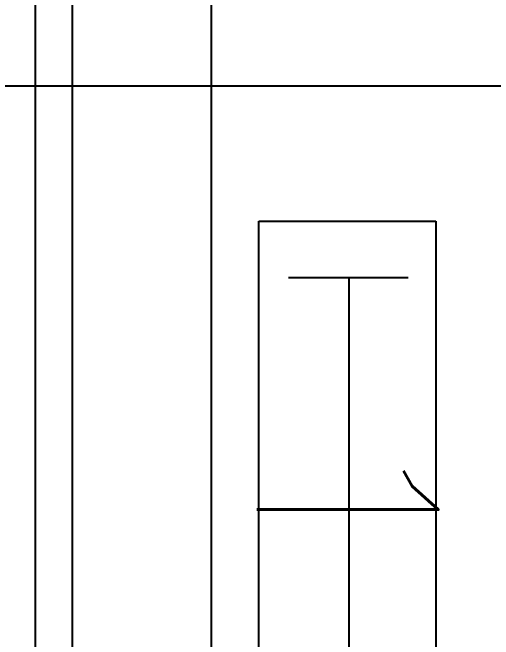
# Model space of a CAD drawing. Header units: inches. Extents: x 567429 to 582707, y 126347 to 133675.
# Drawn here: x 581752.98 to 581778.6, y 129434.72 to 129468.1 of the extents above; entities that cross this region are included whole.
import ezdxf

# ---------------------------------------------------------------- set-up
doc = ezdxf.new("R2010")
doc.units = ezdxf.units.IN
doc.header["$MEASUREMENT"] = 0
for name, color, linetype in [('BORD', 3, 'Continuous'), ('mobl', 11, 'Continuous'), ('SOCKET WIRE', 4, 'Continuous'), ('TEL WIRE', 4, 'Continuous')]:
    doc.layers.add(name, color=color, linetype=linetype)
doc.styles.add('ROMANS', font='romans.shx')

# ---------------------------------------------------------------- blocks, each defined once
blk = doc.blocks.new('BOARD1')
at = {"layer": 'BORD'}
for p, q in [((-18.618, -49.016), (-18.618, -38.629)), ((-18.618, -38.629), (14.897, -38.629)), ((14.897, -49.016), (-18.618, -49.016))]:
    blk.add_line(p, q, dxfattribs=at)
at = {"layer": 'BORD', "color": 3}
for p, q in [((-15.295, -40.247), (-15.295, -47.268)), ((-15.295, -43.735), (12.007, -43.735))]:
    blk.add_line(p, q, dxfattribs=at)
at = {"layer": 'BORD', "color": 4}
blk.add_line((98.928, -51.778), (-77.345, -51.778), dxfattribs=at)
at = {"layer": 'BORD', "color": 2, "style": 'ROMANS'}
blk.add_text('1', height=10.644, dxfattribs=at).set_placement((-6.721, -49.129))

msp = doc.modelspace()

# ---------------------------------------------------------------- linework, layer by layer
at = {"layer": 'mobl', "color": 15}
msp.add_line((581609.986, 129464.203), (581809.986, 129464.203), dxfattribs=at)
at = {"layer": 'SOCKET WIRE'}
msp.add_line((581756.165, 129363.224), (581756.165, 129498.822), dxfattribs=at)
at = {"layer": 'TEL WIRE'}
msp.add_line((581754.199, 129364.534), (581754.199, 129952.759), dxfattribs=at)

# ---------------------------------------------------------------- block references
at = {"layer": 'BORD', "ltscale": 5, "xscale": 0.9077507259660533, "yscale": 0.9077507259660533, "zscale": 0.9077507259660533, "rotation": 270.0028855839087}
msp.add_blockref('BOARD1', (581810.586, 129440.091), dxfattribs=at)

doc.saveas('drawing.dxf')
